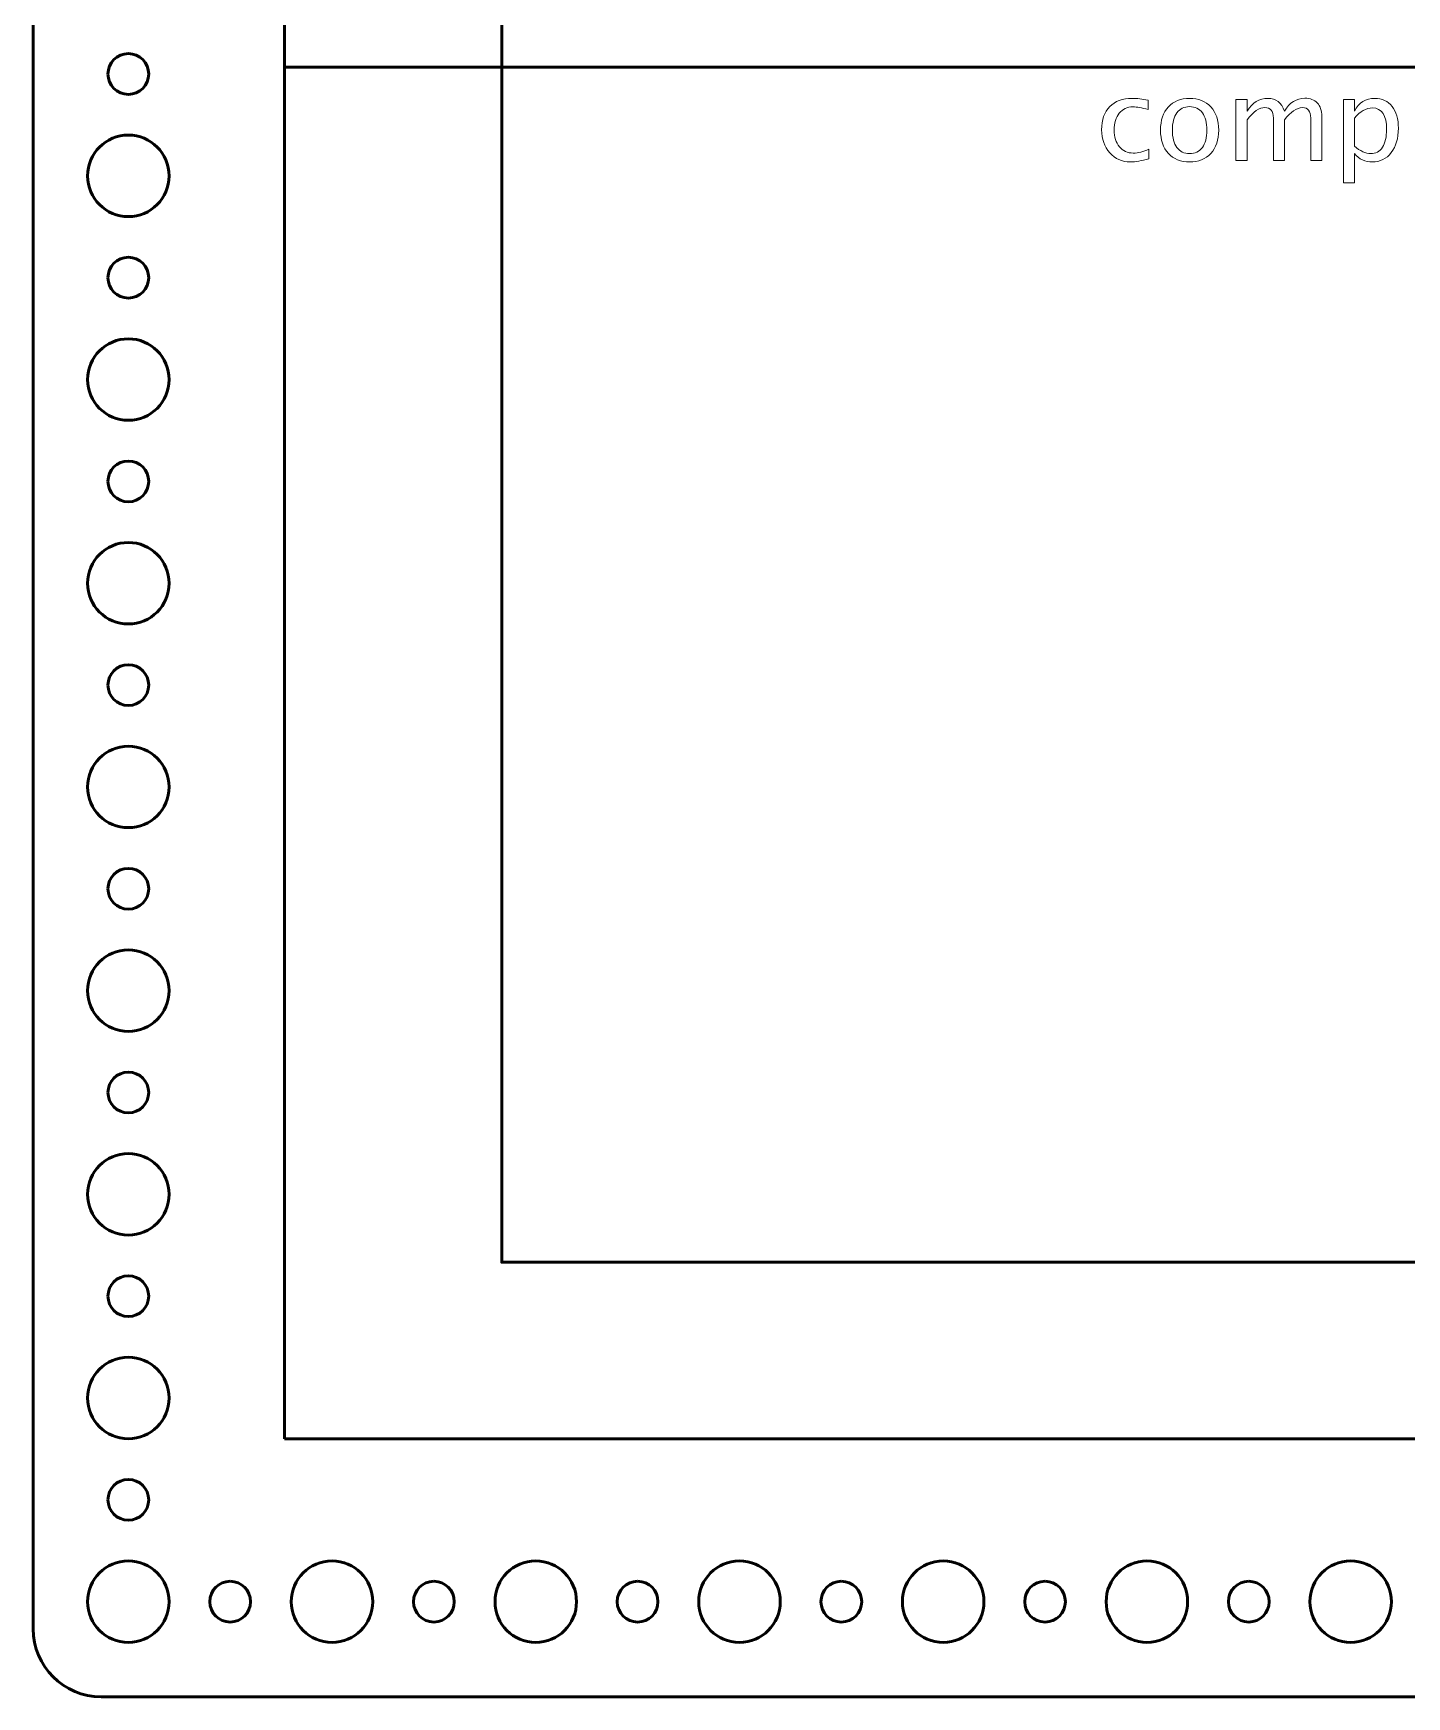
# Model space of a CAD drawing. Header units: centimetres. Extents: x -69 to 69, y -115 to 104.
# Drawn here: x 28.55 to 38.66, y -86.95 to -74.7 of the extents above; entities that cross this region are included whole.
import ezdxf

# ---------------------------------------------------------------- set-up
doc = ezdxf.new("R2010")
doc.units = ezdxf.units.CM
doc.header["$MEASUREMENT"] = 0
doc.layers.add('Layer 1', color=7, linetype='Continuous')

msp = doc.modelspace()

# ---------------------------------------------------------------- linework, layer by layer
at = {"layer": 'Layer 1', "color": 30, "lineweight": 53}
for points in [[(30.4, -85.05), (59.6, -85.05), (59.6, -64.95), (30.4, -64.95), (30.4, -85.05)], [(32, -83.75), (58, -83.75), (58, -66.25), (32, -66.25), (32, -83.75)]]:
    msp.add_lwpolyline(points, close=True, dxfattribs=at)
at = {"layer": 'Layer 1', "lineweight": 53}
for centre, major_axis in [((29.25001, -86.25001), (0, 0.30001)), ((30.75001, -86.25001), (0, 0.30001)), ((32.25001, -86.25001), (0, 0.30001)), ((33.75001, -86.25001), (0, 0.30001)), ((35.25001, -86.25001), (0, 0.30001)), ((36.75001, -86.25001), (0, 0.30001)), ((38.25001, -86.25001), (0, 0.30001)), ((30, -86.25), (0, 0.15)), ((31.5, -86.25), (0, 0.15)), ((33, -86.25), (0, 0.15)), ((34.5, -86.25), (0, 0.15)), ((36, -86.25), (0, 0.15)), ((37.5, -86.25), (0, 0.15))]:
    msp.add_ellipse(centre, major_axis=major_axis, ratio=1, dxfattribs=at)
for points, knots in [([(28.55, -86.45), (28.55, -86.45), (28.55, -63.55), (28.55, -63.55), (28.55, -63.55), (28.55, -63.27386), (28.77386, -63.05), (29.05, -63.05), (29.05, -63.05), (29.05, -63.05), (60.95, -63.05), (60.95, -63.05), (60.95, -63.05), (61.22614, -63.05), (61.45, -63.27386), (61.45, -63.55), (61.45, -63.55), (61.45, -63.55), (61.45, -86.45), (61.45, -86.45), (61.45, -86.45), (61.45, -86.72614), (61.22614, -86.95), (60.95, -86.95), (60.95, -86.95), (60.95, -86.95), (29.05, -86.95), (29.05, -86.95), (29.05, -86.95), (28.77386, -86.95), (28.55, -86.72614), (28.55, -86.45)], [0, 0, 0, 0, 0.11111111, 0.11111111, 0.11111111, 0.11111111, 0.22222222, 0.22222222, 0.22222222, 0.22222222, 0.33333333, 0.33333333, 0.33333333, 0.33333333, 0.44444444, 0.44444444, 0.44444444, 0.44444444, 0.55555556, 0.55555556, 0.55555556, 0.55555556, 0.66666667, 0.66666667, 0.66666667, 0.66666667, 0.77777778, 0.77777778, 0.77777778, 0.77777778, 1, 1, 1, 1]), ([(32, -66.25), (32, -66.25), (58, -66.25), (58, -66.25), (58, -66.25), (58, -66.25), (58, -83.75), (58, -83.75), (58, -83.75), (58, -83.75), (32, -83.75), (32, -83.75), (32, -83.75), (32, -83.75), (32, -66.25), (32, -66.25)], [0, 0, 0, 0, 0.2, 0.2, 0.2, 0.2, 0.4, 0.4, 0.4, 0.4, 0.6, 0.6, 0.6, 0.6, 1, 1, 1, 1]), ([(29.1, -75), (29.1, -74.91716), (29.16716, -74.85), (29.25, -74.85), (29.25, -74.85), (29.33284, -74.85), (29.4, -74.91716), (29.4, -75), (29.4, -75), (29.4, -75.08284), (29.33284, -75.15), (29.25, -75.15), (29.25, -75.15), (29.16716, -75.15), (29.1, -75.08284), (29.1, -75)], [0, 0, 0, 0, 0.2, 0.2, 0.2, 0.2, 0.4, 0.4, 0.4, 0.4, 0.6, 0.6, 0.6, 0.6, 1, 1, 1, 1]), ([(28.95, -75.75), (28.95, -75.58431), (29.08431, -75.45), (29.25, -75.45), (29.25, -75.45), (29.41569, -75.45), (29.55, -75.58431), (29.55, -75.75), (29.55, -75.75), (29.55, -75.91569), (29.41569, -76.05), (29.25, -76.05), (29.25, -76.05), (29.08431, -76.05), (28.95, -75.91569), (28.95, -75.75)], [0, 0, 0, 0, 0.2, 0.2, 0.2, 0.2, 0.4, 0.4, 0.4, 0.4, 0.6, 0.6, 0.6, 0.6, 1, 1, 1, 1]), ([(29.1, -76.5), (29.1, -76.41716), (29.16716, -76.35), (29.25, -76.35), (29.25, -76.35), (29.33284, -76.35), (29.4, -76.41716), (29.4, -76.5), (29.4, -76.5), (29.4, -76.58284), (29.33284, -76.65), (29.25, -76.65), (29.25, -76.65), (29.16716, -76.65), (29.1, -76.58284), (29.1, -76.5)], [0, 0, 0, 0, 0.2, 0.2, 0.2, 0.2, 0.4, 0.4, 0.4, 0.4, 0.6, 0.6, 0.6, 0.6, 1, 1, 1, 1]), ([(28.95, -77.25), (28.95, -77.08431), (29.08431, -76.95), (29.25, -76.95), (29.25, -76.95), (29.41569, -76.95), (29.55, -77.08431), (29.55, -77.25), (29.55, -77.25), (29.55, -77.41569), (29.41569, -77.55), (29.25, -77.55), (29.25, -77.55), (29.08431, -77.55), (28.95, -77.41569), (28.95, -77.25)], [0, 0, 0, 0, 0.2, 0.2, 0.2, 0.2, 0.4, 0.4, 0.4, 0.4, 0.6, 0.6, 0.6, 0.6, 1, 1, 1, 1]), ([(29.1, -78), (29.1, -77.91716), (29.16716, -77.85), (29.25, -77.85), (29.25, -77.85), (29.33284, -77.85), (29.4, -77.91716), (29.4, -78), (29.4, -78), (29.4, -78.08284), (29.33284, -78.15), (29.25, -78.15), (29.25, -78.15), (29.16716, -78.15), (29.1, -78.08284), (29.1, -78)], [0, 0, 0, 0, 0.2, 0.2, 0.2, 0.2, 0.4, 0.4, 0.4, 0.4, 0.6, 0.6, 0.6, 0.6, 1, 1, 1, 1]), ([(28.95, -78.75), (28.95, -78.58431), (29.08431, -78.45), (29.25, -78.45), (29.25, -78.45), (29.41569, -78.45), (29.55, -78.58431), (29.55, -78.75), (29.55, -78.75), (29.55, -78.91569), (29.41569, -79.05), (29.25, -79.05), (29.25, -79.05), (29.08431, -79.05), (28.95, -78.91569), (28.95, -78.75)], [0, 0, 0, 0, 0.2, 0.2, 0.2, 0.2, 0.4, 0.4, 0.4, 0.4, 0.6, 0.6, 0.6, 0.6, 1, 1, 1, 1]), ([(29.1, -79.5), (29.1, -79.41716), (29.16716, -79.35), (29.25, -79.35), (29.25, -79.35), (29.33284, -79.35), (29.4, -79.41716), (29.4, -79.5), (29.4, -79.5), (29.4, -79.58284), (29.33284, -79.65), (29.25, -79.65), (29.25, -79.65), (29.16716, -79.65), (29.1, -79.58284), (29.1, -79.5)], [0, 0, 0, 0, 0.2, 0.2, 0.2, 0.2, 0.4, 0.4, 0.4, 0.4, 0.6, 0.6, 0.6, 0.6, 1, 1, 1, 1]), ([(28.95, -80.25), (28.95, -80.08431), (29.08431, -79.95), (29.25, -79.95), (29.25, -79.95), (29.41569, -79.95), (29.55, -80.08431), (29.55, -80.25), (29.55, -80.25), (29.55, -80.41569), (29.41569, -80.55), (29.25, -80.55), (29.25, -80.55), (29.08431, -80.55), (28.95, -80.41569), (28.95, -80.25)], [0, 0, 0, 0, 0.2, 0.2, 0.2, 0.2, 0.4, 0.4, 0.4, 0.4, 0.6, 0.6, 0.6, 0.6, 1, 1, 1, 1]), ([(29.1, -81), (29.1, -80.91716), (29.16716, -80.85), (29.25, -80.85), (29.25, -80.85), (29.33284, -80.85), (29.4, -80.91716), (29.4, -81), (29.4, -81), (29.4, -81.08284), (29.33284, -81.15), (29.25, -81.15), (29.25, -81.15), (29.16716, -81.15), (29.1, -81.08284), (29.1, -81)], [0, 0, 0, 0, 0.2, 0.2, 0.2, 0.2, 0.4, 0.4, 0.4, 0.4, 0.6, 0.6, 0.6, 0.6, 1, 1, 1, 1]), ([(28.95, -81.75), (28.95, -81.58431), (29.08431, -81.45), (29.25, -81.45), (29.25, -81.45), (29.41569, -81.45), (29.55, -81.58431), (29.55, -81.75), (29.55, -81.75), (29.55, -81.91569), (29.41569, -82.05), (29.25, -82.05), (29.25, -82.05), (29.08431, -82.05), (28.95, -81.91569), (28.95, -81.75)], [0, 0, 0, 0, 0.2, 0.2, 0.2, 0.2, 0.4, 0.4, 0.4, 0.4, 0.6, 0.6, 0.6, 0.6, 1, 1, 1, 1]), ([(29.1, -82.5), (29.1, -82.41716), (29.16716, -82.35), (29.25, -82.35), (29.25, -82.35), (29.33284, -82.35), (29.4, -82.41716), (29.4, -82.5), (29.4, -82.5), (29.4, -82.58284), (29.33284, -82.65), (29.25, -82.65), (29.25, -82.65), (29.16716, -82.65), (29.1, -82.58284), (29.1, -82.5)], [0, 0, 0, 0, 0.2, 0.2, 0.2, 0.2, 0.4, 0.4, 0.4, 0.4, 0.6, 0.6, 0.6, 0.6, 1, 1, 1, 1]), ([(28.95, -83.25), (28.95, -83.08431), (29.08431, -82.95), (29.25, -82.95), (29.25, -82.95), (29.41569, -82.95), (29.55, -83.08431), (29.55, -83.25), (29.55, -83.25), (29.55, -83.41569), (29.41569, -83.55), (29.25, -83.55), (29.25, -83.55), (29.08431, -83.55), (28.95, -83.41569), (28.95, -83.25)], [0, 0, 0, 0, 0.2, 0.2, 0.2, 0.2, 0.4, 0.4, 0.4, 0.4, 0.6, 0.6, 0.6, 0.6, 1, 1, 1, 1]), ([(29.1, -84), (29.1, -83.91716), (29.16716, -83.85), (29.25, -83.85), (29.25, -83.85), (29.33284, -83.85), (29.4, -83.91716), (29.4, -84), (29.4, -84), (29.4, -84.08284), (29.33284, -84.15), (29.25, -84.15), (29.25, -84.15), (29.16716, -84.15), (29.1, -84.08284), (29.1, -84)], [0, 0, 0, 0, 0.2, 0.2, 0.2, 0.2, 0.4, 0.4, 0.4, 0.4, 0.6, 0.6, 0.6, 0.6, 1, 1, 1, 1]), ([(28.95, -84.75), (28.95, -84.58431), (29.08431, -84.45), (29.25, -84.45), (29.25, -84.45), (29.41569, -84.45), (29.55, -84.58431), (29.55, -84.75), (29.55, -84.75), (29.55, -84.91569), (29.41569, -85.05), (29.25, -85.05), (29.25, -85.05), (29.08431, -85.05), (28.95, -84.91569), (28.95, -84.75)], [0, 0, 0, 0, 0.2, 0.2, 0.2, 0.2, 0.4, 0.4, 0.4, 0.4, 0.6, 0.6, 0.6, 0.6, 1, 1, 1, 1]), ([(29.1, -85.5), (29.1, -85.41716), (29.16716, -85.35), (29.25, -85.35), (29.25, -85.35), (29.33284, -85.35), (29.4, -85.41716), (29.4, -85.5), (29.4, -85.5), (29.4, -85.58284), (29.33284, -85.65), (29.25, -85.65), (29.25, -85.65), (29.16716, -85.65), (29.1, -85.58284), (29.1, -85.5)], [0, 0, 0, 0, 0.2, 0.2, 0.2, 0.2, 0.4, 0.4, 0.4, 0.4, 0.6, 0.6, 0.6, 0.6, 1, 1, 1, 1])]:
    msp.add_open_spline(points, degree=3, knots=knots, dxfattribs=at)
at = {"layer": 'Layer 1', "color": 30, "lineweight": 53}
msp.add_open_spline([(30.4, -74.95), (30.4, -74.95), (59.6, -74.95), (59.6, -74.95)], degree=3, dxfattribs=at)
at = {"layer": 'Layer 1', "color": 30, "lineweight": 9}
for points, knots in [([(36.76385, -75.62369), (36.71122, -75.6395), (36.66578, -75.6474), (36.62754, -75.6474), (36.62754, -75.6474), (36.56686, -75.6474), (36.51663, -75.62496), (36.47669, -75.58023), (36.47669, -75.58023), (36.43676, -75.53536), (36.41672, -75.47877), (36.41672, -75.41061), (36.41672, -75.41061), (36.41672, -75.3378), (36.43648, -75.28093), (36.47599, -75.24029), (36.47599, -75.24029), (36.5155, -75.19951), (36.57067, -75.17919), (36.64151, -75.17919), (36.64151, -75.17919), (36.67637, -75.17919), (36.71559, -75.18399), (36.75877, -75.19358), (36.75877, -75.19358), (36.75877, -75.19358), (36.75877, -75.26217), (36.75877, -75.26217), (36.75877, -75.26217), (36.71291, -75.24862), (36.67552, -75.24185), (36.64673, -75.24185), (36.64673, -75.24185), (36.60496, -75.24185), (36.57152, -75.25751), (36.54654, -75.28869), (36.54654, -75.28869), (36.52157, -75.31988), (36.50901, -75.36151), (36.50901, -75.41344), (36.50901, -75.41344), (36.50901, -75.46381), (36.52199, -75.50445), (36.54781, -75.53564), (36.54781, -75.53564), (36.57364, -75.56668), (36.60736, -75.58221), (36.64927, -75.58221), (36.64927, -75.58221), (36.68638, -75.58221), (36.72448, -75.57261), (36.76385, -75.55342), (36.76385, -75.55342), (36.76385, -75.55342), (36.76385, -75.62369), (36.76385, -75.62369)], [0, 0, 0, 0, 0.06666667, 0.06666667, 0.06666667, 0.06666667, 0.13333333, 0.13333333, 0.13333333, 0.13333333, 0.2, 0.2, 0.2, 0.2, 0.26666667, 0.26666667, 0.26666667, 0.26666667, 0.33333333, 0.33333333, 0.33333333, 0.33333333, 0.4, 0.4, 0.4, 0.4, 0.46666667, 0.46666667, 0.46666667, 0.46666667, 0.53333333, 0.53333333, 0.53333333, 0.53333333, 0.6, 0.6, 0.6, 0.6, 0.66666667, 0.66666667, 0.66666667, 0.66666667, 0.73333333, 0.73333333, 0.73333333, 0.73333333, 0.8, 0.8, 0.8, 0.8, 0.86666667, 0.86666667, 0.86666667, 0.86666667, 1, 1, 1, 1]), ([(37.06457, -75.6474), (36.99867, -75.6474), (36.94646, -75.62637), (36.90807, -75.58432), (36.90807, -75.58432), (36.86955, -75.54227), (36.85036, -75.48512), (36.85036, -75.41301), (36.85036, -75.41301), (36.85036, -75.34105), (36.86955, -75.28404), (36.90807, -75.24213), (36.90807, -75.24213), (36.94646, -75.20022), (36.99867, -75.17919), (37.06457, -75.17919), (37.06457, -75.17919), (37.13047, -75.17919), (37.18268, -75.20022), (37.22106, -75.24213), (37.22106, -75.24213), (37.25958, -75.28404), (37.27878, -75.34105), (37.27878, -75.41301), (37.27878, -75.41301), (37.27878, -75.48512), (37.25958, -75.54227), (37.22106, -75.58432), (37.22106, -75.58432), (37.18268, -75.62637), (37.13047, -75.6474), (37.06457, -75.6474)], [0, 0, 0, 0, 0.11111111, 0.11111111, 0.11111111, 0.11111111, 0.22222222, 0.22222222, 0.22222222, 0.22222222, 0.33333333, 0.33333333, 0.33333333, 0.33333333, 0.44444444, 0.44444444, 0.44444444, 0.44444444, 0.55555556, 0.55555556, 0.55555556, 0.55555556, 0.66666667, 0.66666667, 0.66666667, 0.66666667, 0.77777778, 0.77777778, 0.77777778, 0.77777778, 1, 1, 1, 1]), ([(37.40606, -75.63724), (37.40606, -75.63724), (37.40606, -75.1885), (37.40606, -75.1885), (37.40606, -75.1885), (37.40606, -75.1885), (37.48734, -75.1885), (37.48734, -75.1885), (37.48734, -75.1885), (37.48734, -75.1885), (37.48734, -75.27331), (37.48734, -75.27331), (37.48734, -75.27331), (37.52699, -75.21052), (37.57779, -75.17919), (37.64002, -75.17919), (37.64002, -75.17919), (37.7, -75.17919), (37.74078, -75.21052), (37.76251, -75.27331), (37.76251, -75.27331), (37.80103, -75.20995), (37.85127, -75.17834), (37.91293, -75.17834), (37.91293, -75.17834), (37.9523, -75.17834), (37.98292, -75.18992), (38.0048, -75.2132), (38.0048, -75.2132), (38.02667, -75.23648), (38.03768, -75.26908), (38.03768, -75.31099), (38.03768, -75.31099), (38.03768, -75.31099), (38.03768, -75.63724), (38.03768, -75.63724), (38.03768, -75.63724), (38.03768, -75.63724), (37.9564, -75.63724), (37.9564, -75.63724), (37.9564, -75.63724), (37.9564, -75.63724), (37.9564, -75.3244), (37.9564, -75.3244), (37.9564, -75.3244), (37.9564, -75.27331), (37.93608, -75.24777), (37.89544, -75.24777), (37.89544, -75.24777), (37.85324, -75.24777), (37.80893, -75.27755), (37.76251, -75.33724), (37.76251, -75.33724), (37.76251, -75.33724), (37.76251, -75.63724), (37.76251, -75.63724), (37.76251, -75.63724), (37.76251, -75.63724), (37.68123, -75.63724), (37.68123, -75.63724), (37.68123, -75.63724), (37.68123, -75.63724), (37.68123, -75.32411), (37.68123, -75.32411), (37.68123, -75.32411), (37.68123, -75.27261), (37.66063, -75.24693), (37.61928, -75.24693), (37.61928, -75.24693), (37.57822, -75.24693), (37.53419, -75.27684), (37.48734, -75.33681), (37.48734, -75.33681), (37.48734, -75.33681), (37.48734, -75.63724), (37.48734, -75.63724), (37.48734, -75.63724), (37.48734, -75.63724), (37.40606, -75.63724), (37.40606, -75.63724)], [0, 0, 0, 0, 0.04761905, 0.04761905, 0.04761905, 0.04761905, 0.0952381, 0.0952381, 0.0952381, 0.0952381, 0.14285714, 0.14285714, 0.14285714, 0.14285714, 0.19047619, 0.19047619, 0.19047619, 0.19047619, 0.23809524, 0.23809524, 0.23809524, 0.23809524, 0.28571429, 0.28571429, 0.28571429, 0.28571429, 0.33333333, 0.33333333, 0.33333333, 0.33333333, 0.38095238, 0.38095238, 0.38095238, 0.38095238, 0.42857143, 0.42857143, 0.42857143, 0.42857143, 0.47619048, 0.47619048, 0.47619048, 0.47619048, 0.52380952, 0.52380952, 0.52380952, 0.52380952, 0.57142857, 0.57142857, 0.57142857, 0.57142857, 0.61904762, 0.61904762, 0.61904762, 0.61904762, 0.66666667, 0.66666667, 0.66666667, 0.66666667, 0.71428571, 0.71428571, 0.71428571, 0.71428571, 0.76190476, 0.76190476, 0.76190476, 0.76190476, 0.80952381, 0.80952381, 0.80952381, 0.80952381, 0.85714286, 0.85714286, 0.85714286, 0.85714286, 0.9047619, 0.9047619, 0.9047619, 0.9047619, 1, 1, 1, 1]), ([(38.19657, -75.80065), (38.19657, -75.80065), (38.19657, -75.1885), (38.19657, -75.1885), (38.19657, -75.1885), (38.19657, -75.1885), (38.27785, -75.1885), (38.27785, -75.1885), (38.27785, -75.1885), (38.27785, -75.1885), (38.27785, -75.27331), (38.27785, -75.27331), (38.27785, -75.27331), (38.31115, -75.21052), (38.36125, -75.17919), (38.42799, -75.17919), (38.42799, -75.17919), (38.48204, -75.17919), (38.52451, -75.19881), (38.55556, -75.23818), (38.55556, -75.23818), (38.5866, -75.27755), (38.60213, -75.33131), (38.60213, -75.39947), (38.60213, -75.39947), (38.60213, -75.47369), (38.58449, -75.53366), (38.54935, -75.5791), (38.54935, -75.5791), (38.51421, -75.62468), (38.46793, -75.6474), (38.41064, -75.6474), (38.41064, -75.6474), (38.35744, -75.6474), (38.31313, -75.62708), (38.27785, -75.5863), (38.27785, -75.5863), (38.27785, -75.5863), (38.27785, -75.80065), (38.27785, -75.80065), (38.27785, -75.80065), (38.27785, -75.80065), (38.19657, -75.80065), (38.19657, -75.80065)], [0, 0, 0, 0, 0.08333333, 0.08333333, 0.08333333, 0.08333333, 0.16666667, 0.16666667, 0.16666667, 0.16666667, 0.25, 0.25, 0.25, 0.25, 0.33333333, 0.33333333, 0.33333333, 0.33333333, 0.41666667, 0.41666667, 0.41666667, 0.41666667, 0.5, 0.5, 0.5, 0.5, 0.58333333, 0.58333333, 0.58333333, 0.58333333, 0.66666667, 0.66666667, 0.66666667, 0.66666667, 0.75, 0.75, 0.75, 0.75, 0.83333333, 0.83333333, 0.83333333, 0.83333333, 1, 1, 1, 1]), ([(37.06443, -75.58644), (37.10464, -75.58644), (37.13597, -75.57134), (37.15827, -75.541), (37.15827, -75.541), (37.18042, -75.5108), (37.19157, -75.46805), (37.19157, -75.41301), (37.19157, -75.41301), (37.19157, -75.35812), (37.18042, -75.31551), (37.15827, -75.28531), (37.15827, -75.28531), (37.13597, -75.25525), (37.10464, -75.24015), (37.06443, -75.24015), (37.06443, -75.24015), (37.02407, -75.24015), (36.99274, -75.25525), (36.97073, -75.28531), (36.97073, -75.28531), (36.94857, -75.31551), (36.93757, -75.35812), (36.93757, -75.41301), (36.93757, -75.41301), (36.93757, -75.46805), (36.94857, -75.5108), (36.97073, -75.541), (36.97073, -75.541), (36.99274, -75.57134), (37.02407, -75.58644), (37.06443, -75.58644)], [0, 0, 0, 0, 0.11111111, 0.11111111, 0.11111111, 0.11111111, 0.22222222, 0.22222222, 0.22222222, 0.22222222, 0.33333333, 0.33333333, 0.33333333, 0.33333333, 0.44444444, 0.44444444, 0.44444444, 0.44444444, 0.55555556, 0.55555556, 0.55555556, 0.55555556, 0.66666667, 0.66666667, 0.66666667, 0.66666667, 0.77777778, 0.77777778, 0.77777778, 0.77777778, 1, 1, 1, 1]), ([(38.27785, -75.53028), (38.31976, -75.56767), (38.3597, -75.58644), (38.39765, -75.58644), (38.39765, -75.58644), (38.43505, -75.58644), (38.46398, -75.57078), (38.4843, -75.53959), (38.4843, -75.53959), (38.50476, -75.50841), (38.51492, -75.46452), (38.51492, -75.40779), (38.51492, -75.40779), (38.51492, -75.30281), (38.4802, -75.25031), (38.41078, -75.25031), (38.41078, -75.25031), (38.36534, -75.25031), (38.32103, -75.27487), (38.27785, -75.32411), (38.27785, -75.32411), (38.27785, -75.32411), (38.27785, -75.53028), (38.27785, -75.53028)], [0, 0, 0, 0, 0.14285714, 0.14285714, 0.14285714, 0.14285714, 0.28571429, 0.28571429, 0.28571429, 0.28571429, 0.42857143, 0.42857143, 0.42857143, 0.42857143, 0.57142857, 0.57142857, 0.57142857, 0.57142857, 0.71428571, 0.71428571, 0.71428571, 0.71428571, 1, 1, 1, 1])]:
    msp.add_open_spline(points, degree=3, knots=knots, dxfattribs=at)

doc.saveas('drawing.dxf')
